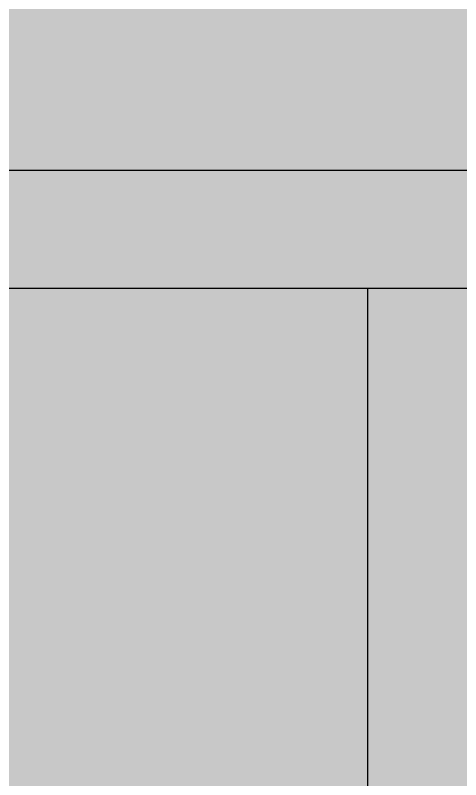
# Model space of a CAD drawing. Header units: metres. Extents: x -331 to 2982, y 362 to 2539.
# Drawn here: x 856.811 to 857.377, y 501.782 to 502.753 of the extents above; entities that cross this region are included whole.
import ezdxf

# ---------------------------------------------------------------- set-up
doc = ezdxf.new("R2010")
doc.units = ezdxf.units.M
doc.layers.get('0').update_dxf_attribs({"color": 251})
doc.layers.add('_salas', color=251, linetype='Continuous', plot=False)
doc.layers.add('ALV', color=251, linetype='Continuous')
doc.layers.add('SA-PAREDE', color=251, linetype='Continuous')

msp = doc.modelspace()

# ---------------------------------------------------------------- hatches: boundary and pattern name
at = {"layer": '_salas', "transparency": 33554559}
h = msp.add_hatch(color=256, dxfattribs=at)
h.dxf.hatch_style = 1
h.paths.add_polyline_path([(866.834, 485.93143), (866.834, 543.23143), (854.159, 543.23143), (854.159, 542.85643), (854.159, 494.40643), (852.509, 494.40643), (852.509, 499.95643), (844.91238, 499.95643), (844.91238, 498.65643), (842.959, 498.65643), (842.959, 499.95643), (823.409, 499.95643), (823.409, 492.60643), (824.559, 492.60643), (824.559, 491.70643), (823.54634, 491.70643), (823.54634, 489.80643), (818.009, 489.80643), (818.009, 489.90643), (814.609, 489.90643), (814.609, 491.70643), (816.41592, 491.70643), (816.41592, 494.65643), (803.98281, 494.65643), (803.98281, 486.30643), (802.034, 486.30643), (802.034, 486.53143), (798.959, 486.53143), (798.959, 485.93143)])

# ---------------------------------------------------------------- linework, layer by layer
msp.add_line((857.259, 502.40643), (857.409, 502.40643))
at = {"layer": 'ALV'}
msp.add_lwpolyline([(855.609, 502.55643), (866.609, 502.55643), (866.609, 502.40643), (857.409, 502.40643)], dxfattribs=at)
at = {"layer": 'SA-PAREDE'}
for points in [[(854.259, 502.40643), (857.259, 502.40643)], [(857.259, 498.8548), (857.259, 502.40643)]]:
    msp.add_lwpolyline(points, dxfattribs=at)

doc.saveas('drawing.dxf')
